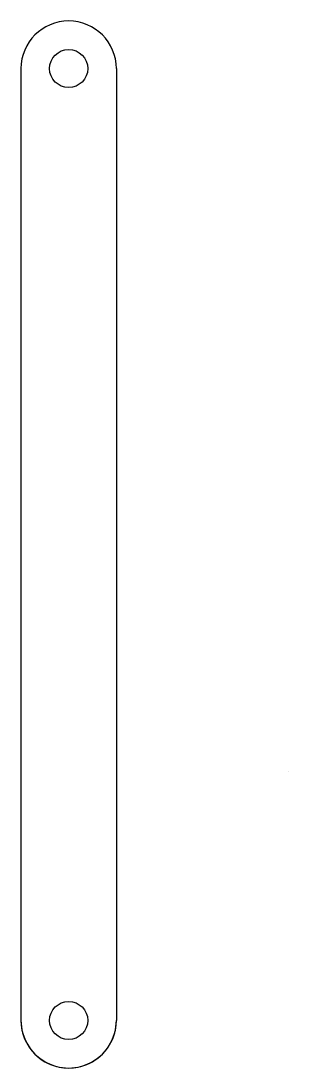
# Model space of a CAD drawing. Header units: millimetres. Extents: x 102 to 131, y 95 to 205.
import ezdxf

# ---------------------------------------------------------------- set-up
doc = ezdxf.new("R2010")
doc.units = ezdxf.units.MM
doc.layers.get('0').update_dxf_attribs({"lineweight": 25, "true_color": 0xffffff})

msp = doc.modelspace()

# ---------------------------------------------------------------- linework, layer by layer
for p, q in [((102.5, 200), (102.5, 100)), ((112.5, 200), (112.5, 100)), ((130.5, 126.19), (130.5, 126.19))]:
    msp.add_line(p, q)
for centre in [(107.5, 200), (107.5, 100)]:
    msp.add_circle(centre, 2)
for centre, start, end in [((107.5, 200), 0, 180), ((107.5, 200), 0, 180), ((107.5, 100), 180, 0), ((107.5, 100), 180, 0.0144)]:
    msp.add_arc(centre, 5, start, end)

doc.saveas('drawing.dxf')
